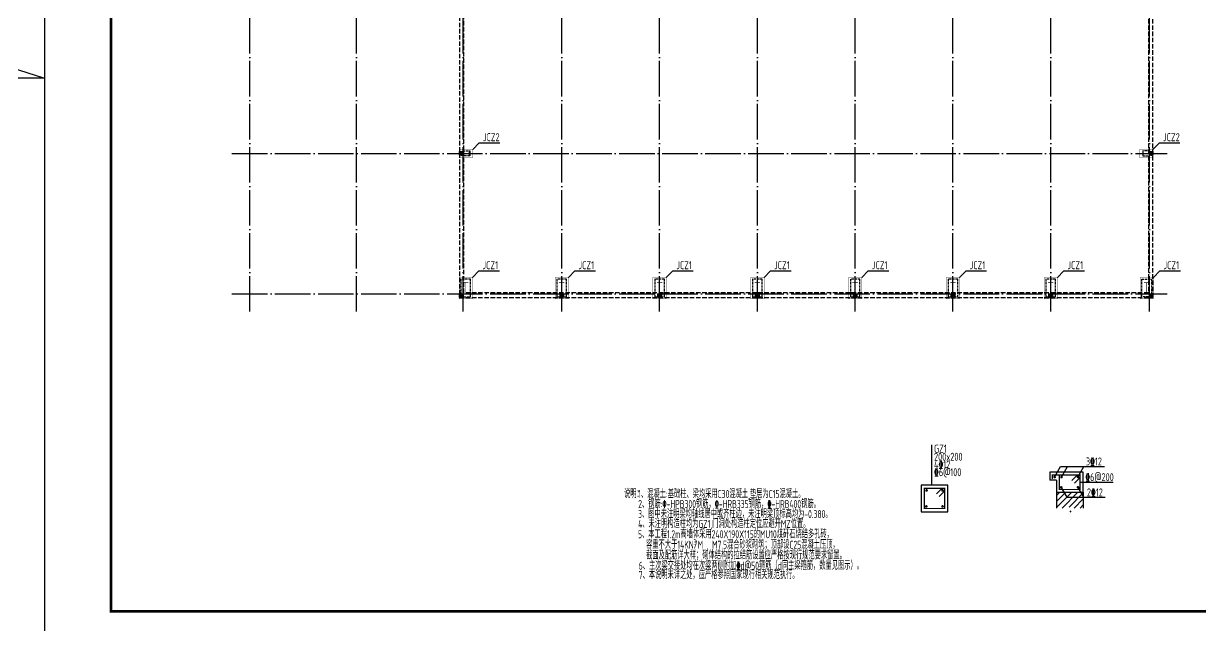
# Model space of a CAD drawing. Extents: x 9752569 to 9923256, y 1590558 to 2510207.
# Drawn here: x 9810635 to 9876827, y 2273595 to 2307450 of the extents above; entities that cross this region are included whole.
import ezdxf

# ---------------------------------------------------------------- set-up
doc = ezdxf.new("R2010")
doc.units = 0
doc.header["$LTSCALE"] = 1000
doc.header["$MEASUREMENT"] = 0
doc.linetypes.add('DASH', pattern=[0.35, 0.25, -0.1])
doc.linetypes.add('DOTE', pattern=[2.42, 2, -0.2, 0.02, -0.2])
doc.layers.get('0').update_dxf_attribs({"linetype": 'CONTINUOUS'})
for name, color, linetype in [('1000', 2, 'CONTINUOUS'), ('DOTE', 8, 'DOTE'), ('GZ', 3, 'CONTINUOUS'), ('PUB_TEXT', 7, 'CONTINUOUS'), ('PUB_TITLE', 4, 'CONTINUOUS'), ('XSL', 4, 'CONTINUOUS'), ('一般文字', 6, 'CONTINUOUS'), ('剖面外形', 7, 'CONTINUOUS'), ('柱', 2, 'CONTINUOUS'), ('梁', 4, 'CONTINUOUS')]:
    doc.layers.add(name, color=color, linetype=linetype)
doc.layers.add('柱集中标注', color=2, linetype='CONTINUOUS', lineweight=18)
doc.styles.add('TSSD_REIN', font='atssdeng.shx', dxfattribs={"width": 0.7, "bigfont": 'atssdchn.shx'})

# ---------------------------------------------------------------- blocks, each defined once
blk = doc.blocks.new('F231GF54G5G')
at = {"layer": '剖面外形'}
h = blk.add_hatch(dxfattribs=at)
h.set_pattern_fill('ANSI31', color=256, scale=100, style=0)
h.set_pattern_definition([(45, (3740509.56, 213083.1), (-112.2532015, 112.2532015), [])])
h.paths.add_polyline_path([(8654001, 2333610), (8654075, 2333190), (8654149, 2333400), (8654560, 2333400), (8654560, 2333991), (8653560, 2333991), (8653560, 2333400), (8653924, 2333400)])
for p, q in [((8653485, 2334563, 7), (8653712, 2334956, 7)), ((8653712, 2334956, 7), (8655358, 2334956, 7)), ((8653744, 2334563, 7), (8653971, 2334956, 7)), ((8654360, 2334563, 7), (8654586, 2334956, 7)), ((8653732, 2334176, 7), (8653947, 2333805, 7)), ((8654360, 2334176, 7), (8654574, 2333805, 7))]:
    blk.add_line(p, q)
at = {"color": 1, "const_width": 45, "elevation": 7}
for points in [[(8653663, 2334643), (8653397, 2334643), (8653397, 2334492)], [(8653663, 2334643), (8653663, 2334096), (8654440, 2334096), (8654440, 2334643), (8653663, 2334643)], [(8654130, 2334433), (8654340, 2334643)], [(8654230, 2334333), (8654440, 2334543)], [(8648603, 2334142), (8648603, 2333381), (8649363, 2333381), (8649363, 2334142), (8648603, 2334142)], [(8649053, 2333932), (8649263, 2334142)], [(8649153, 2333832), (8649363, 2334042)]]:
    blk.add_lwpolyline(points, dxfattribs=at)
at = {"color": 1, "const_width": 50, "elevation": 7}
for points in [[(8653510, 2334563, 1), (8653460, 2334563, 1), (8653510, 2334563)], [(8653769, 2334563, 1), (8653719, 2334563, 1), (8653769, 2334563)], [(8654385, 2334563, 1), (8654335, 2334563, 1), (8654385, 2334563)], [(8648709, 2334062, 1), (8648659, 2334062, 1), (8648709, 2334062)], [(8649308, 2334062, 1), (8649258, 2334062, 1), (8649308, 2334062)], [(8653757, 2334176, 1), (8653707, 2334176, 1), (8653757, 2334176)], [(8654385, 2334176, 1), (8654335, 2334176, 1), (8654385, 2334176)], [(8648698, 2333461, 1), (8648648, 2333461, 1), (8648698, 2333461)], [(8649308, 2333461, 1), (8649258, 2333461, 1), (8649308, 2333461)]]:
    blk.add_lwpolyline(points, format="xyb", dxfattribs=at)
at = {"layer": 'PUB_TEXT'}
for p, q in [((8648883, 2334262, 7), (8648883, 2335773, 7)), ((8654440, 2334370, 7), (8655685, 2334370, 7)), ((8653947, 2333805, 7), (8655381, 2333805, 7))]:
    blk.add_line(p, q, dxfattribs=at)
at = {"layer": 'PUB_TEXT', "elevation": 7}
blk.add_lwpolyline([(8648483, 2334262), (8648483, 2334257), (8648483, 2334257), (8648483, 2334257), (8648483, 2334257), (8648483, 2333261), (8649483, 2333261), (8649483, 2334262), (8649483, 2334262), (8649483, 2334262), (8649483, 2334262), (8649483, 2334262), (8648483, 2334262)], dxfattribs=at)
at = {"layer": '剖面外形'}
for p, q in [((8653310, 2334741, 7), (8653310, 2334736, 7)), ((8654560, 2334741, 7), (8653310, 2334741, 7)), ((8653310, 2334736, 7), (8653310, 2334736, 7)), ((8653310, 2334736, 7), (8653310, 2334736, 7)), ((8653310, 2334736, 7), (8653310, 2334736, 7)), ((8653310, 2334736, 7), (8653310, 2334441, 7)), ((8653560, 2334441, 7), (8653310, 2334441, 7)), ((8653560, 2334441, 7), (8653560, 2333991, 7)), ((8654560, 2333991, 7), (8654560, 2334741, 7)), ((8654560, 2334741, 7), (8654560, 2334741, 7)), ((8654560, 2334741, 7), (8654560, 2334741, 7)), ((8654560, 2334741, 7), (8654560, 2334741, 7)), ((8654560, 2334741, 7), (8654560, 2334741, 7)), ((8653560, 2333991, 7), (8654560, 2333991, 7)), ((8653560, 2333991, 7), (8653560, 2333400, 7)), ((8654560, 2333991, 7), (8654560, 2333400, 7))]:
    blk.add_line(p, q, dxfattribs=at)
at = {"layer": 'PUB_TEXT', "style": 'TSSD_REIN', "width": 0.7}
for s, p in [('GZ1', (8648964, 2335476, 7)), ('200x200', (8648964, 2335173, 7)), ('3%%13212', (8654658, 2334997, 6)), ('4%%13212', (8648964, 2334879, 7)), ('%%1326@100', (8648964, 2334594, 7)), ('%%1326@200', (8654638, 2334409, 13)), ('2%%13212', (8654697, 2333837, 6))]:
    blk.add_text(s, height=300, dxfattribs=at).set_placement(p)

msp = doc.modelspace()

# ---------------------------------------------------------------- hatches: boundary and pattern name
at = {"layer": 'GZ'}
h = msp.add_hatch(dxfattribs=at)
h.set_pattern_fill('钢筋混凝土', color=256, scale=20, style=0)
h.set_pattern_definition([(45, (1575938.32, 96896.41), (-35.35533906, 35.35533906), []), (50, (1575938.32, 96896.41), (143.4520365, -12.550427), [15, -165]), (355, (1575938.32, 96896.41), (-27.7502667, 150.4384267), [12, -132]), (100.4514, (1575950.27, 96895.37), (115.7018763, 137.8879084), [12.748038, -140.2284224]), (46.1842, (1575938.32, 96936.41), (213.4482097, -33.103803), [22.5, -247.5]), (96.6356, (1575956.1, 96933.65), (186.932541, 194.823574), [19.1220576, -210.3426]), (351.1842, (1575938.32, 96936.41), (186.932389, 194.82372), [18, -198]), (21, (1575958.32, 96926.41), (119.3814104, -80.5237781), [15, -165]), (326, (1575958.32, 96926.41), (48.6630664, 145.030009), [12, -132]), (71.4514, (1575968.27, 96919.7), (168.0445257, 64.5060993), [12.748038, -140.2284224]), (37.5, (1575938.32, 96896.41), (2.43197106, 66.57877077), [0, -130.4, 0, -134, 0, -132.5]), (7.5, (1575938.32, 96896.41), (52.6139075, 78.8823424), [0, -76.4, 0, -127.4, 0, -50.5]), (327.5, (1575893.72, 96896.41), (106.76448723, -4.51097435), [0, -50, 0, -156, 0, -207]), (317.5, (1575873.72, 96896.41), (116.6372339, 20.0209965), [0, -65, 0, -103.6, 0, -147])])
h.paths.add_polyline_path([(9835156.7, 2300244.7), (9835356.8, 2300244.7), (9835356.8, 2300044.7), (9835156.7, 2300044.7)])
h = msp.add_hatch(dxfattribs=at)
h.set_pattern_fill('钢筋混凝土', color=256, scale=20, style=0)
h.set_pattern_definition([(45, (1614738.38, 96896.41), (-35.35533906, 35.35533906), []), (50, (1614738.38, 96896.41), (143.4520365, -12.550427), [15, -165]), (355, (1614738.38, 96896.41), (-27.7502667, 150.4384267), [12, -132]), (100.4514, (1614750.34, 96895.37), (115.7018763, 137.8879084), [12.748038, -140.2284224]), (46.1842, (1614738.38, 96936.41), (213.4482097, -33.103803), [22.5, -247.5]), (96.6356, (1614756.17, 96933.65), (186.932541, 194.823574), [19.1220576, -210.3426]), (351.1842, (1614738.38, 96936.41), (186.932389, 194.82372), [18, -198]), (21, (1614758.38, 96926.41), (119.3814104, -80.5237781), [15, -165]), (326, (1614758.38, 96926.41), (48.6630664, 145.030009), [12, -132]), (71.4514, (1614768.33, 96919.7), (168.0445257, 64.5060993), [12.748038, -140.2284224]), (37.5, (1614738.38, 96896.41), (2.43197106, 66.57877077), [0, -130.4, 0, -134, 0, -132.5]), (7.5, (1614738.38, 96896.41), (52.6139075, 78.8823424), [0, -76.4, 0, -127.4, 0, -50.5]), (327.5, (1614693.78, 96896.41), (106.76448723, -4.51097435), [0, -50, 0, -156, 0, -207]), (317.5, (1614673.78, 96896.41), (116.6372339, 20.0209965), [0, -65, 0, -103.6, 0, -147])])
h.paths.add_polyline_path([(9873956.8, 2300244.7), (9874156.8, 2300244.7), (9874156.8, 2300044.7), (9873956.8, 2300044.7)])
h = msp.add_hatch(dxfattribs=at)
h.set_pattern_fill('钢筋混凝土', color=256, scale=20, style=0)
h.set_pattern_definition([(45, (1575938.32, 88896.41), (-35.35533906, 35.35533906), []), (50, (1575938.32, 88896.41), (143.4520365, -12.550427), [15, -165]), (355, (1575938.32, 88896.41), (-27.7502667, 150.4384267), [12, -132]), (100.4514, (1575950.27, 88895.37), (115.7018763, 137.8879084), [12.748038, -140.2284224]), (46.1842, (1575938.32, 88936.41), (213.4482097, -33.103803), [22.5, -247.5]), (96.6356, (1575956.1, 88933.65), (186.932541, 194.823574), [19.1220576, -210.3426]), (351.1842, (1575938.32, 88936.41), (186.932389, 194.82372), [18, -198]), (21, (1575958.32, 88926.41), (119.3814104, -80.5237781), [15, -165]), (326, (1575958.32, 88926.41), (48.6630664, 145.030009), [12, -132]), (71.4514, (1575968.27, 88919.7), (168.0445257, 64.5060993), [12.748038, -140.2284224]), (37.5, (1575938.32, 88896.41), (2.43197106, 66.57877077), [0, -130.4, 0, -134, 0, -132.5]), (7.5, (1575938.32, 88896.41), (52.6139075, 78.8823424), [0, -76.4, 0, -127.4, 0, -50.5]), (327.5, (1575893.72, 88896.41), (106.76448723, -4.51097435), [0, -50, 0, -156, 0, -207]), (317.5, (1575873.72, 88896.41), (116.6372339, 20.0209965), [0, -65, 0, -103.6, 0, -147])])
h.paths.add_polyline_path([(9835156.7, 2292244.7), (9835356.8, 2292244.7), (9835356.8, 2292044.7), (9835156.7, 2292044.7)])
h = msp.add_hatch(dxfattribs=at)
h.set_pattern_fill('钢筋混凝土', color=256, scale=20, style=0)
h.set_pattern_definition([(45, (1581588.35, 88896.41), (-35.35533906, 35.35533906), []), (50, (1581588.35, 88896.41), (143.4520365, -12.550427), [15, -165]), (355, (1581588.35, 88896.41), (-27.7502667, 150.4384267), [12, -132]), (100.4514, (1581600.3, 88895.37), (115.7018763, 137.8879084), [12.748038, -140.2284224]), (46.1842, (1581588.35, 88936.41), (213.4482097, -33.103803), [22.5, -247.5]), (96.6356, (1581606.14, 88933.65), (186.932541, 194.823574), [19.1220576, -210.3426]), (351.1842, (1581588.35, 88936.41), (186.932389, 194.82372), [18, -198]), (21, (1581608.35, 88926.41), (119.3814104, -80.5237781), [15, -165]), (326, (1581608.35, 88926.41), (48.6630664, 145.030009), [12, -132]), (71.4514, (1581618.3, 88919.7), (168.0445257, 64.5060993), [12.748038, -140.2284224]), (37.5, (1581588.35, 88896.41), (2.43197106, 66.57877077), [0, -130.4, 0, -134, 0, -132.5]), (7.5, (1581588.35, 88896.41), (52.6139075, 78.8823424), [0, -76.4, 0, -127.4, 0, -50.5]), (327.5, (1581543.75, 88896.41), (106.76448723, -4.51097435), [0, -50, 0, -156, 0, -207]), (317.5, (1581523.75, 88896.41), (116.6372339, 20.0209965), [0, -65, 0, -103.6, 0, -147])])
h.paths.add_polyline_path([(9840806.7, 2292244.7), (9841006.8, 2292244.7), (9841006.8, 2292044.7), (9840806.7, 2292044.7)])
h = msp.add_hatch(dxfattribs=at)
h.set_pattern_fill('钢筋混凝土', color=256, scale=20, style=0)
h.set_pattern_definition([(45, (1587088.35, 88896.41), (-35.35533906, 35.35533906), []), (50, (1587088.35, 88896.41), (143.4520365, -12.550427), [15, -165]), (355, (1587088.35, 88896.41), (-27.7502667, 150.4384267), [12, -132]), (100.4514, (1587100.3, 88895.37), (115.7018763, 137.8879084), [12.748038, -140.2284224]), (46.1842, (1587088.35, 88936.41), (213.4482097, -33.103803), [22.5, -247.5]), (96.6356, (1587106.14, 88933.65), (186.932541, 194.823574), [19.1220576, -210.3426]), (351.1842, (1587088.35, 88936.41), (186.932389, 194.82372), [18, -198]), (21, (1587108.35, 88926.41), (119.3814104, -80.5237781), [15, -165]), (326, (1587108.35, 88926.41), (48.6630664, 145.030009), [12, -132]), (71.4514, (1587118.3, 88919.7), (168.0445257, 64.5060993), [12.748038, -140.2284224]), (37.5, (1587088.35, 88896.41), (2.43197106, 66.57877077), [0, -130.4, 0, -134, 0, -132.5]), (7.5, (1587088.35, 88896.41), (52.6139075, 78.8823424), [0, -76.4, 0, -127.4, 0, -50.5]), (327.5, (1587043.75, 88896.41), (106.76448723, -4.51097435), [0, -50, 0, -156, 0, -207]), (317.5, (1587023.75, 88896.41), (116.6372339, 20.0209965), [0, -65, 0, -103.6, 0, -147])])
h.paths.add_polyline_path([(9846306.7, 2292244.7), (9846506.8, 2292244.7), (9846506.8, 2292044.7), (9846306.7, 2292044.7)])
h = msp.add_hatch(dxfattribs=at)
h.set_pattern_fill('钢筋混凝土', color=256, scale=20, style=0)
h.set_pattern_definition([(45, (1592588.35, 88896.41), (-35.35533906, 35.35533906), []), (50, (1592588.35, 88896.41), (143.4520365, -12.550427), [15, -165]), (355, (1592588.35, 88896.41), (-27.7502667, 150.4384267), [12, -132]), (100.4514, (1592600.3, 88895.37), (115.7018763, 137.8879084), [12.748038, -140.2284224]), (46.1842, (1592588.35, 88936.41), (213.4482097, -33.103803), [22.5, -247.5]), (96.6356, (1592606.14, 88933.65), (186.932541, 194.823574), [19.1220576, -210.3426]), (351.1842, (1592588.35, 88936.41), (186.932389, 194.82372), [18, -198]), (21, (1592608.35, 88926.41), (119.3814104, -80.5237781), [15, -165]), (326, (1592608.35, 88926.41), (48.6630664, 145.030009), [12, -132]), (71.4514, (1592618.3, 88919.7), (168.0445257, 64.5060993), [12.748038, -140.2284224]), (37.5, (1592588.35, 88896.41), (2.43197106, 66.57877077), [0, -130.4, 0, -134, 0, -132.5]), (7.5, (1592588.35, 88896.41), (52.6139075, 78.8823424), [0, -76.4, 0, -127.4, 0, -50.5]), (327.5, (1592543.75, 88896.41), (106.76448723, -4.51097435), [0, -50, 0, -156, 0, -207]), (317.5, (1592523.75, 88896.41), (116.6372339, 20.0209965), [0, -65, 0, -103.6, 0, -147])])
h.paths.add_polyline_path([(9851806.7, 2292244.7), (9852006.8, 2292244.7), (9852006.8, 2292044.7), (9851806.7, 2292044.7)])
h = msp.add_hatch(dxfattribs=at)
h.set_pattern_fill('钢筋混凝土', color=256, scale=20, style=0)
h.set_pattern_definition([(45, (1598088.35, 88896.41), (-35.35533906, 35.35533906), []), (50, (1598088.35, 88896.41), (143.4520365, -12.550427), [15, -165]), (355, (1598088.35, 88896.41), (-27.7502667, 150.4384267), [12, -132]), (100.4514, (1598100.3, 88895.37), (115.7018763, 137.8879084), [12.748038, -140.2284224]), (46.1842, (1598088.35, 88936.41), (213.4482097, -33.103803), [22.5, -247.5]), (96.6356, (1598106.14, 88933.65), (186.932541, 194.823574), [19.1220576, -210.3426]), (351.1842, (1598088.35, 88936.41), (186.932389, 194.82372), [18, -198]), (21, (1598108.35, 88926.41), (119.3814104, -80.5237781), [15, -165]), (326, (1598108.35, 88926.41), (48.6630664, 145.030009), [12, -132]), (71.4514, (1598118.3, 88919.7), (168.0445257, 64.5060993), [12.748038, -140.2284224]), (37.5, (1598088.35, 88896.41), (2.43197106, 66.57877077), [0, -130.4, 0, -134, 0, -132.5]), (7.5, (1598088.35, 88896.41), (52.6139075, 78.8823424), [0, -76.4, 0, -127.4, 0, -50.5]), (327.5, (1598043.75, 88896.41), (106.76448723, -4.51097435), [0, -50, 0, -156, 0, -207]), (317.5, (1598023.75, 88896.41), (116.6372339, 20.0209965), [0, -65, 0, -103.6, 0, -147])])
h.paths.add_polyline_path([(9857306.7, 2292244.7), (9857506.8, 2292244.7), (9857506.8, 2292044.7), (9857306.7, 2292044.7)])
h = msp.add_hatch(dxfattribs=at)
h.set_pattern_fill('钢筋混凝土', color=256, scale=20, style=0)
h.set_pattern_definition([(45, (1603588.35, 88896.41), (-35.35533906, 35.35533906), []), (50, (1603588.35, 88896.41), (143.4520365, -12.550427), [15, -165]), (355, (1603588.35, 88896.41), (-27.7502667, 150.4384267), [12, -132]), (100.4514, (1603600.3, 88895.37), (115.7018763, 137.8879084), [12.748038, -140.2284224]), (46.1842, (1603588.35, 88936.41), (213.4482097, -33.103803), [22.5, -247.5]), (96.6356, (1603606.14, 88933.65), (186.932541, 194.823574), [19.1220576, -210.3426]), (351.1842, (1603588.35, 88936.41), (186.932389, 194.82372), [18, -198]), (21, (1603608.35, 88926.41), (119.3814104, -80.5237781), [15, -165]), (326, (1603608.35, 88926.41), (48.6630664, 145.030009), [12, -132]), (71.4514, (1603618.3, 88919.7), (168.0445257, 64.5060993), [12.748038, -140.2284224]), (37.5, (1603588.35, 88896.41), (2.43197106, 66.57877077), [0, -130.4, 0, -134, 0, -132.5]), (7.5, (1603588.35, 88896.41), (52.6139075, 78.8823424), [0, -76.4, 0, -127.4, 0, -50.5]), (327.5, (1603543.75, 88896.41), (106.76448723, -4.51097435), [0, -50, 0, -156, 0, -207]), (317.5, (1603523.75, 88896.41), (116.6372339, 20.0209965), [0, -65, 0, -103.6, 0, -147])])
h.paths.add_polyline_path([(9862806.7, 2292244.7), (9863006.8, 2292244.7), (9863006.8, 2292044.7), (9862806.7, 2292044.7)])
h = msp.add_hatch(dxfattribs=at)
h.set_pattern_fill('钢筋混凝土', color=256, scale=20, style=0)
h.set_pattern_definition([(45, (1609088.35, 88896.41), (-35.35533906, 35.35533906), []), (50, (1609088.35, 88896.41), (143.4520365, -12.550427), [15, -165]), (355, (1609088.35, 88896.41), (-27.7502667, 150.4384267), [12, -132]), (100.4514, (1609100.3, 88895.37), (115.7018763, 137.8879084), [12.748038, -140.2284224]), (46.1842, (1609088.35, 88936.41), (213.4482097, -33.103803), [22.5, -247.5]), (96.6356, (1609106.14, 88933.65), (186.932541, 194.823574), [19.1220576, -210.3426]), (351.1842, (1609088.35, 88936.41), (186.932389, 194.82372), [18, -198]), (21, (1609108.35, 88926.41), (119.3814104, -80.5237781), [15, -165]), (326, (1609108.35, 88926.41), (48.6630664, 145.030009), [12, -132]), (71.4514, (1609118.3, 88919.7), (168.0445257, 64.5060993), [12.748038, -140.2284224]), (37.5, (1609088.35, 88896.41), (2.43197106, 66.57877077), [0, -130.4, 0, -134, 0, -132.5]), (7.5, (1609088.35, 88896.41), (52.6139075, 78.8823424), [0, -76.4, 0, -127.4, 0, -50.5]), (327.5, (1609043.75, 88896.41), (106.76448723, -4.51097435), [0, -50, 0, -156, 0, -207]), (317.5, (1609023.75, 88896.41), (116.6372339, 20.0209965), [0, -65, 0, -103.6, 0, -147])])
h.paths.add_polyline_path([(9868306.7, 2292244.7), (9868506.8, 2292244.7), (9868506.8, 2292044.7), (9868306.7, 2292044.7)])
h = msp.add_hatch(dxfattribs=at)
h.set_pattern_fill('钢筋混凝土', color=256, scale=20, style=0)
h.set_pattern_definition([(45, (1614738.38, 88896.41), (-35.35533906, 35.35533906), []), (50, (1614738.38, 88896.41), (143.4520365, -12.550427), [15, -165]), (355, (1614738.38, 88896.41), (-27.7502667, 150.4384267), [12, -132]), (100.4514, (1614750.34, 88895.37), (115.7018763, 137.8879084), [12.748038, -140.2284224]), (46.1842, (1614738.38, 88936.41), (213.4482097, -33.103803), [22.5, -247.5]), (96.6356, (1614756.17, 88933.65), (186.932541, 194.823574), [19.1220576, -210.3426]), (351.1842, (1614738.38, 88936.41), (186.932389, 194.82372), [18, -198]), (21, (1614758.38, 88926.41), (119.3814104, -80.5237781), [15, -165]), (326, (1614758.38, 88926.41), (48.6630664, 145.030009), [12, -132]), (71.4514, (1614768.33, 88919.7), (168.0445257, 64.5060993), [12.748038, -140.2284224]), (37.5, (1614738.38, 88896.41), (2.43197106, 66.57877077), [0, -130.4, 0, -134, 0, -132.5]), (7.5, (1614738.38, 88896.41), (52.6139075, 78.8823424), [0, -76.4, 0, -127.4, 0, -50.5]), (327.5, (1614693.78, 88896.41), (106.76448723, -4.51097435), [0, -50, 0, -156, 0, -207]), (317.5, (1614673.78, 88896.41), (116.6372339, 20.0209965), [0, -65, 0, -103.6, 0, -147])])
h.paths.add_polyline_path([(9873956.8, 2292244.7), (9874156.8, 2292244.7), (9874156.8, 2292044.7), (9873956.8, 2292044.7)])
at = {"layer": '柱'}
for color, points in [(3, [(9835356.8, 2300264.7), (9835356.8, 2300024.7), (9835388.8, 2300024.7), (9835388.8, 2300132.7), (9835674.8, 2300132.7), (9835674.8, 2300024.7), (9835706.8, 2300024.7), (9835706.8, 2300264.7), (9835674.8, 2300264.7), (9835674.8, 2300156.7), (9835388.8, 2300156.7), (9835388.8, 2300264.7)]), (3, [(9873956.8, 2300264.7), (9873956.8, 2300024.7), (9873924.8, 2300024.7), (9873924.8, 2300132.7), (9873638.8, 2300132.7), (9873638.8, 2300024.7), (9873606.8, 2300024.7), (9873606.8, 2300264.7), (9873638.8, 2300264.7), (9873638.8, 2300156.7), (9873924.8, 2300156.7), (9873924.8, 2300264.7)]), (2, [(9835656.8, 2292894.7), (9835356.8, 2292894.7), (9835356.8, 2292862.7), (9835494.8, 2292862.7), (9835494.8, 2292276.7), (9835356.8, 2292276.7), (9835356.8, 2292244.7), (9835656.8, 2292244.7), (9835656.8, 2292276.7), (9835518.8, 2292276.7), (9835518.8, 2292862.7), (9835656.8, 2292862.7)]), (2, [(9841056.8, 2292894.7), (9840756.8, 2292894.7), (9840756.8, 2292862.7), (9840894.8, 2292862.7), (9840894.8, 2292276.7), (9840756.8, 2292276.7), (9840756.8, 2292244.7), (9841056.8, 2292244.7), (9841056.8, 2292276.7), (9840918.8, 2292276.7), (9840918.8, 2292862.7), (9841056.8, 2292862.7)]), (2, [(9846556.8, 2292894.7), (9846256.8, 2292894.7), (9846256.8, 2292862.7), (9846394.8, 2292862.7), (9846394.8, 2292276.7), (9846256.8, 2292276.7), (9846256.8, 2292244.7), (9846556.8, 2292244.7), (9846556.8, 2292276.7), (9846418.8, 2292276.7), (9846418.8, 2292862.7), (9846556.8, 2292862.7)]), (2, [(9852056.8, 2292894.7), (9851756.8, 2292894.7), (9851756.8, 2292862.7), (9851894.8, 2292862.7), (9851894.8, 2292276.7), (9851756.8, 2292276.7), (9851756.8, 2292244.7), (9852056.8, 2292244.7), (9852056.8, 2292276.7), (9851918.8, 2292276.7), (9851918.8, 2292862.7), (9852056.8, 2292862.7)]), (2, [(9857556.8, 2292894.7), (9857256.8, 2292894.7), (9857256.8, 2292862.7), (9857394.8, 2292862.7), (9857394.8, 2292276.7), (9857256.8, 2292276.7), (9857256.8, 2292244.7), (9857556.8, 2292244.7), (9857556.8, 2292276.7), (9857418.8, 2292276.7), (9857418.8, 2292862.7), (9857556.8, 2292862.7)]), (2, [(9863056.8, 2292894.7), (9862756.8, 2292894.7), (9862756.8, 2292862.7), (9862894.8, 2292862.7), (9862894.8, 2292276.7), (9862756.8, 2292276.7), (9862756.8, 2292244.7), (9863056.8, 2292244.7), (9863056.8, 2292276.7), (9862918.8, 2292276.7), (9862918.8, 2292862.7), (9863056.8, 2292862.7)]), (2, [(9868556.8, 2292894.7), (9868256.8, 2292894.7), (9868256.8, 2292862.7), (9868394.8, 2292862.7), (9868394.8, 2292276.7), (9868256.8, 2292276.7), (9868256.8, 2292244.7), (9868556.8, 2292244.7), (9868556.8, 2292276.7), (9868418.8, 2292276.7), (9868418.8, 2292862.7), (9868556.8, 2292862.7)]), (2, [(9873656.8, 2292894.7), (9873956.8, 2292894.7), (9873956.8, 2292862.7), (9873818.8, 2292862.7), (9873818.8, 2292276.7), (9873956.8, 2292276.7), (9873956.8, 2292244.7), (9873656.8, 2292244.7), (9873656.8, 2292276.7), (9873794.8, 2292276.7), (9873794.8, 2292862.7), (9873656.8, 2292862.7)])]:
    msp.add_hatch(color=color, dxfattribs=at).paths.add_polyline_path(points)

# ---------------------------------------------------------------- linework, layer by layer
at = {"layer": '1000', "color": 3, "linetype": 'DASH', "ltscale": 0.5}
for points in [[(9835336.8, 2300284.7), (9835726.8, 2300284.7), (9835726.8, 2300004.7), (9835336.8, 2300004.7)], [(9873976.8, 2300284.7), (9873586.8, 2300284.7), (9873586.8, 2300004.7), (9873976.8, 2300004.7)], [(9835236.8, 2292069.7), (9835776.8, 2292069.7), (9835776.8, 2293069.7), (9835236.8, 2293069.7)], [(9840636.8, 2292069.7), (9841176.8, 2292069.7), (9841176.8, 2293069.7), (9840636.8, 2293069.7)], [(9846136.8, 2292069.7), (9846676.8, 2292069.7), (9846676.8, 2293069.7), (9846136.8, 2293069.7)], [(9851636.8, 2292069.7), (9852176.8, 2292069.7), (9852176.8, 2293069.7), (9851636.8, 2293069.7)], [(9857136.8, 2292069.7), (9857676.8, 2292069.7), (9857676.8, 2293069.7), (9857136.8, 2293069.7)], [(9862636.8, 2292069.7), (9863176.8, 2292069.7), (9863176.8, 2293069.7), (9862636.8, 2293069.7)], [(9868136.8, 2292069.7), (9868676.8, 2292069.7), (9868676.8, 2293069.7), (9868136.8, 2293069.7)], [(9874076.8, 2292069.7), (9873536.8, 2292069.7), (9873536.8, 2293069.7), (9874076.8, 2293069.7)]]:
    msp.add_lwpolyline(points, close=True, dxfattribs=at)
at = {"layer": 'DOTE'}
for p, q in [((9823356.8, 2291244.7), (9823356.8, 2324844.7)), ((9823356.8, 2291244.7), (9823356.8, 2324844.7)), ((9829356.8, 2291244.7), (9829356.8, 2324844.7)), ((9835356.8, 2291244.7), (9835356.8, 2324844.7)), ((9840906.8, 2291244.7), (9840906.8, 2324844.7)), ((9846406.8, 2291244.7), (9846406.8, 2324844.7)), ((9851906.8, 2291244.7), (9851906.8, 2324844.7)), ((9857406.8, 2291244.7), (9857406.8, 2324844.7)), ((9862906.8, 2291244.7), (9862906.8, 2324844.7)), ((9868406.8, 2291244.7), (9868406.8, 2324844.7)), ((9873956.8, 2291244.7), (9873956.8, 2324844.7)), ((9822356.8, 2300144.7), (9874956.8, 2300144.7)), ((9822356.8, 2292244.7), (9874956.8, 2292244.7))]:
    msp.add_line(p, q, dxfattribs=at)
at = {"layer": 'GZ'}
for points in [[(9835156.7, 2300244.7), (9835356.8, 2300244.7), (9835356.8, 2300044.7), (9835156.7, 2300044.7)], [(9873956.8, 2300244.7), (9874156.8, 2300244.7), (9874156.8, 2300044.7), (9873956.8, 2300044.7)], [(9835156.7, 2292244.7), (9835356.8, 2292244.7), (9835356.8, 2292044.7), (9835156.7, 2292044.7)], [(9840806.7, 2292244.7), (9841006.8, 2292244.7), (9841006.8, 2292044.7), (9840806.7, 2292044.7)], [(9846306.7, 2292244.7), (9846506.8, 2292244.7), (9846506.8, 2292044.7), (9846306.7, 2292044.7)], [(9851806.7, 2292244.7), (9852006.8, 2292244.7), (9852006.8, 2292044.7), (9851806.7, 2292044.7)], [(9857306.7, 2292244.7), (9857506.8, 2292244.7), (9857506.8, 2292044.7), (9857306.7, 2292044.7)], [(9862806.7, 2292244.7), (9863006.8, 2292244.7), (9863006.8, 2292044.7), (9862806.7, 2292044.7)], [(9868306.7, 2292244.7), (9868506.8, 2292244.7), (9868506.8, 2292044.7), (9868306.7, 2292044.7)], [(9873956.8, 2292244.7), (9874156.8, 2292244.7), (9874156.8, 2292044.7), (9873956.8, 2292044.7)]]:
    msp.add_lwpolyline(points, close=True, dxfattribs=at)
at = {"layer": 'PUB_TITLE'}
msp.add_lwpolyline([(9811805.5, 2272882.4), (9900905.5, 2272882.4), (9900905.5, 2335882.4), (9811805.5, 2335882.4)], close=True, dxfattribs=at)
at = {"layer": 'PUB_TITLE', "const_width": 150}
msp.add_lwpolyline([(9815555.5, 2274382.4), (9899405.5, 2274382.4), (9899405.5, 2334382.4), (9815555.5, 2334382.4)], close=True, dxfattribs=at)
at = {"layer": 'PUB_TITLE', "color": 6}
msp.add_lwpolyline([(9803252.5, 2307115.1), (9811805.5, 2304382.4), (9752568.9, 2304382.4)], dxfattribs=at)
at = {"layer": '一般文字', "color": 6}
for points in [[(9835906.8, 2300369.7), (9836269.5, 2300746.4), (9837426.1, 2300746.4)], [(9874156.8, 2300369.7), (9874519.5, 2300746.4), (9875676.1, 2300746.4)], [(9835881.8, 2293169.7), (9836244.5, 2293546.4), (9837401.1, 2293546.4)], [(9841281.8, 2293169.7), (9841644.5, 2293546.4), (9842801.1, 2293546.4)], [(9846781.8, 2293169.7), (9847144.5, 2293546.4), (9848301.1, 2293546.4)], [(9852281.8, 2293169.7), (9852644.5, 2293546.4), (9853801.1, 2293546.4)], [(9857781.8, 2293169.7), (9858144.5, 2293546.4), (9859301.1, 2293546.4)], [(9863281.8, 2293169.7), (9863644.5, 2293546.4), (9864801.1, 2293546.4)], [(9868781.8, 2293169.7), (9869144.5, 2293546.4), (9870301.1, 2293546.4)], [(9874181.8, 2293169.7), (9874544.5, 2293546.4), (9875701.1, 2293546.4)]]:
    msp.add_lwpolyline(points, dxfattribs=at)
at = {"layer": '柱', "color": 3, "const_width": 5}
for points in [[(9835356.8, 2300264.7), (9835356.8, 2300024.7), (9835388.8, 2300024.7), (9835388.8, 2300132.7), (9835674.8, 2300132.7), (9835674.8, 2300024.7), (9835706.8, 2300024.7), (9835706.8, 2300264.7), (9835674.8, 2300264.7), (9835674.8, 2300156.7), (9835388.8, 2300156.7), (9835388.8, 2300264.7)], [(9873956.8, 2300264.7), (9873956.8, 2300024.7), (9873924.8, 2300024.7), (9873924.8, 2300132.7), (9873638.8, 2300132.7), (9873638.8, 2300024.7), (9873606.8, 2300024.7), (9873606.8, 2300264.7), (9873638.8, 2300264.7), (9873638.8, 2300156.7), (9873924.8, 2300156.7), (9873924.8, 2300264.7)]]:
    msp.add_lwpolyline(points, close=True, dxfattribs=at)
at = {"layer": '柱', "color": 2, "const_width": 5}
for points in [[(9835656.8, 2292894.7), (9835356.8, 2292894.7), (9835356.8, 2292862.7), (9835494.8, 2292862.7), (9835494.8, 2292276.7), (9835356.8, 2292276.7), (9835356.8, 2292244.7), (9835656.8, 2292244.7), (9835656.8, 2292276.7), (9835518.8, 2292276.7), (9835518.8, 2292862.7), (9835656.8, 2292862.7)], [(9841056.8, 2292894.7), (9840756.8, 2292894.7), (9840756.8, 2292862.7), (9840894.8, 2292862.7), (9840894.8, 2292276.7), (9840756.8, 2292276.7), (9840756.8, 2292244.7), (9841056.8, 2292244.7), (9841056.8, 2292276.7), (9840918.8, 2292276.7), (9840918.8, 2292862.7), (9841056.8, 2292862.7)], [(9846556.8, 2292894.7), (9846256.8, 2292894.7), (9846256.8, 2292862.7), (9846394.8, 2292862.7), (9846394.8, 2292276.7), (9846256.8, 2292276.7), (9846256.8, 2292244.7), (9846556.8, 2292244.7), (9846556.8, 2292276.7), (9846418.8, 2292276.7), (9846418.8, 2292862.7), (9846556.8, 2292862.7)], [(9852056.8, 2292894.7), (9851756.8, 2292894.7), (9851756.8, 2292862.7), (9851894.8, 2292862.7), (9851894.8, 2292276.7), (9851756.8, 2292276.7), (9851756.8, 2292244.7), (9852056.8, 2292244.7), (9852056.8, 2292276.7), (9851918.8, 2292276.7), (9851918.8, 2292862.7), (9852056.8, 2292862.7)], [(9857556.8, 2292894.7), (9857256.8, 2292894.7), (9857256.8, 2292862.7), (9857394.8, 2292862.7), (9857394.8, 2292276.7), (9857256.8, 2292276.7), (9857256.8, 2292244.7), (9857556.8, 2292244.7), (9857556.8, 2292276.7), (9857418.8, 2292276.7), (9857418.8, 2292862.7), (9857556.8, 2292862.7)], [(9863056.8, 2292894.7), (9862756.8, 2292894.7), (9862756.8, 2292862.7), (9862894.8, 2292862.7), (9862894.8, 2292276.7), (9862756.8, 2292276.7), (9862756.8, 2292244.7), (9863056.8, 2292244.7), (9863056.8, 2292276.7), (9862918.8, 2292276.7), (9862918.8, 2292862.7), (9863056.8, 2292862.7)], [(9868556.8, 2292894.7), (9868256.8, 2292894.7), (9868256.8, 2292862.7), (9868394.8, 2292862.7), (9868394.8, 2292276.7), (9868256.8, 2292276.7), (9868256.8, 2292244.7), (9868556.8, 2292244.7), (9868556.8, 2292276.7), (9868418.8, 2292276.7), (9868418.8, 2292862.7), (9868556.8, 2292862.7)], [(9873656.8, 2292894.7), (9873956.8, 2292894.7), (9873956.8, 2292862.7), (9873818.8, 2292862.7), (9873818.8, 2292276.7), (9873956.8, 2292276.7), (9873956.8, 2292244.7), (9873656.8, 2292244.7), (9873656.8, 2292276.7), (9873794.8, 2292276.7), (9873794.8, 2292862.7), (9873656.8, 2292862.7)]]:
    msp.add_lwpolyline(points, close=True, dxfattribs=at)
at = {"layer": '柱集中标注', "color": 6, "const_width": 20}
for points in [[(9835156.8, 2300369.7), (9835906.8, 2300369.7), (9835906.8, 2299919.7), (9835156.8, 2299919.7)], [(9874156.8, 2300369.7), (9873406.8, 2300369.7), (9873406.8, 2299919.7), (9874156.8, 2299919.7)], [(9835131.8, 2291969.7), (9835881.8, 2291969.7), (9835881.8, 2293169.7), (9835131.8, 2293169.7)], [(9840531.8, 2291969.7), (9841281.8, 2291969.7), (9841281.8, 2293169.7), (9840531.8, 2293169.7)], [(9846031.8, 2291969.7), (9846781.8, 2291969.7), (9846781.8, 2293169.7), (9846031.8, 2293169.7)], [(9851531.8, 2291969.7), (9852281.8, 2291969.7), (9852281.8, 2293169.7), (9851531.8, 2293169.7)], [(9857031.8, 2291969.7), (9857781.8, 2291969.7), (9857781.8, 2293169.7), (9857031.8, 2293169.7)], [(9862531.8, 2291969.7), (9863281.8, 2291969.7), (9863281.8, 2293169.7), (9862531.8, 2293169.7)], [(9868031.8, 2291969.7), (9868781.8, 2291969.7), (9868781.8, 2293169.7), (9868031.8, 2293169.7)], [(9874181.8, 2291969.7), (9873431.8, 2291969.7), (9873431.8, 2293169.7), (9874181.8, 2293169.7)]]:
    msp.add_lwpolyline(points, close=True, dxfattribs=at)
at = {"layer": '梁', "color": 150, "linetype": 'DASH'}
msp.add_lwpolyline([(9835156.8, 2307844.7), (9835156.8, 2292044.7), (9874156.8, 2292044.7), (9874156.8, 2324044.7), (9823156.8, 2324044.7), (9823156.8, 2307844.7), (9835156.8, 2307844.7)], dxfattribs=at)
msp.add_lwpolyline([(9835406.8, 2308094.7), (9823406.8, 2308094.7), (9823406.8, 2323794.7), (9873906.8, 2323794.7), (9873906.8, 2292294.7), (9835406.8, 2292294.7), (9835406.8, 2308094.7)], close=True, dxfattribs=at)

# ---------------------------------------------------------------- block references
at = {"xscale": 1.5, "yscale": 1.5, "zscale": 1.5}
msp.add_blockref('F231GF54G5G', (-3111603.9, -1219901.8), dxfattribs=at)

# ---------------------------------------------------------------- texts
at = {"layer": 'PUB_TEXT', "color": 4, "style": 'TSSD_REIN', "width": 0.8}
msp.add_text('3', height=316.8, dxfattribs=at).set_placement((9848299.7, 2278112.7, -3.7))
at = {"layer": 'XSL', "style": 'TSSD_REIN', "width": 0.6}
for s, p in [('说明：', (9844410, 2280771.4)), ('1、混凝土:基础柱、梁均采用C30混凝土,垫层为C15混凝土。', (9845202.9, 2280762.9)), ('2、钢筋:%%130-HPB300钢筋，%%131-HRB335钢筋，%%132-HRB400钢筋。', (9845202.9, 2280201)), ('3、图中未注明梁均轴线居中或齐柱边，未注明梁顶标高均为-0.380。', (9845199.6, 2279635.7)), ('4、未注明构造柱均为GZ1,门洞处构造柱定位应避开MZ位置。', (9845199.6, 2279083.5)), ('5、本工程1.2m高墙体采用240X190X115的MU10煤矸石烧结多孔砖，', (9845192.7, 2278500.4)), ('容重不大于14KN/M , M7.5混合砂浆砌筑；顶部设C25混凝土压顶，', (9845650.6, 2277910.7)), ('截面及配筋详大样；砌体结构的拉结筋设置应严格按现行规范要求留置。', (9845650.6, 2277315.7)), ('6、主次梁交接处均在次梁两侧附加%%132d@50箍筋（d同主梁箍筋，数量见图示）。', (9845233.1, 2276734.5)), ('7、本说明未详之处，应严格参照国家现行相关规范执行。', (9845233.1, 2276210.5))]:
    msp.add_text(s, height=450, dxfattribs=at).set_placement(p)
at = {"layer": '一般文字', "color": 6, "style": 'TSSD_REIN', "width": 0.7}
for s, p in [('JCZ2', (9836472.5, 2300832.4)), ('JCZ2', (9874722.5, 2300832.4)), ('JCZ1', (9836447.5, 2293632.4)), ('JCZ1', (9841847.5, 2293632.4)), ('JCZ1', (9847347.5, 2293632.4)), ('JCZ1', (9852847.5, 2293632.4)), ('JCZ1', (9858347.5, 2293632.4)), ('JCZ1', (9863847.5, 2293632.4)), ('JCZ1', (9869347.5, 2293632.4)), ('JCZ1', (9874747.5, 2293632.4))]:
    msp.add_text(s, height=450, dxfattribs=at).set_placement(p)

doc.saveas('drawing.dxf')
